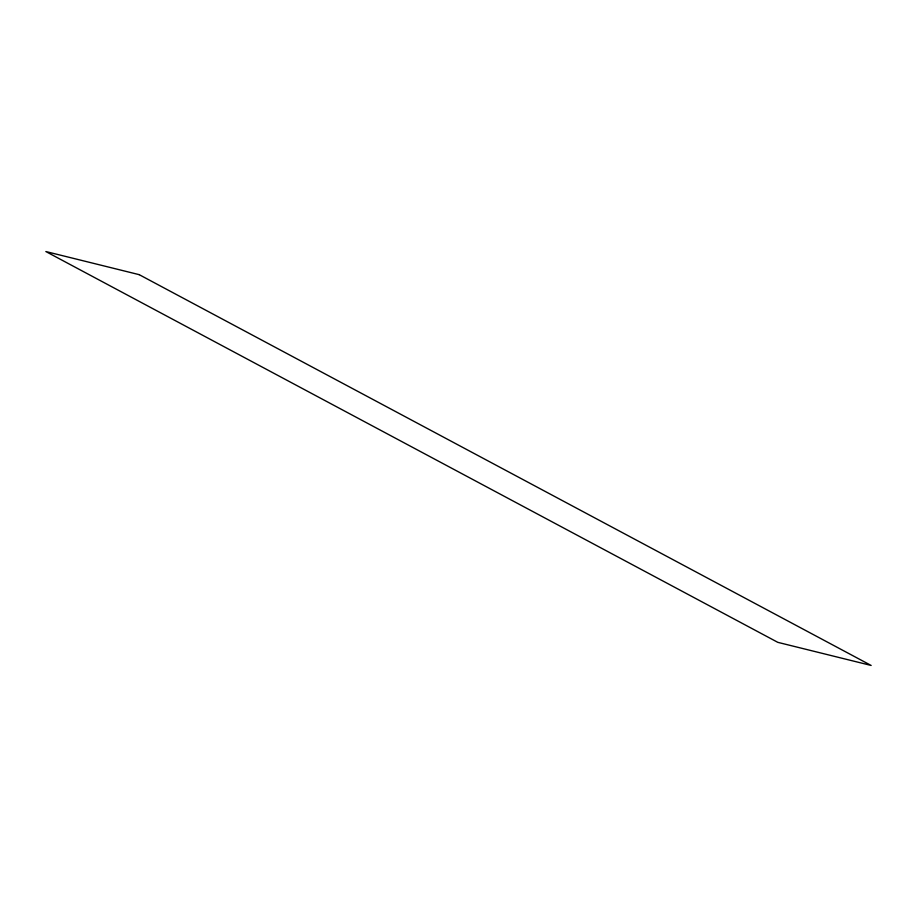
<?xml version="1.0" encoding="UTF-8"?>
<svg xmlns="http://www.w3.org/2000/svg" width="917" height="917" viewBox="0 0 917 917"><rect width="100%" height="100%" fill="white"/><g stroke="black" fill="none" stroke-linecap="round" stroke-linejoin="round"><path stroke-width="1.38" d="M139.178 274.653L45.85 251.545L777.822 642.347L871.15 665.455L139.178 274.653"/></g></svg>
